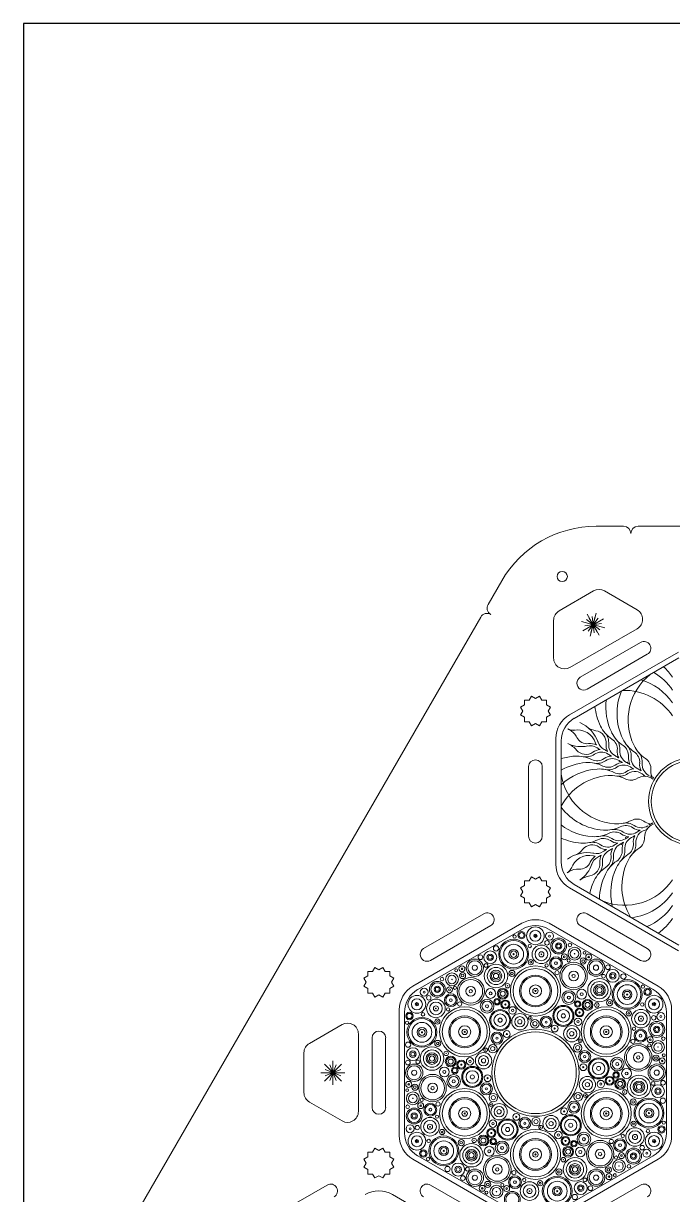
# Model space of a CAD drawing. Header units: millimetres. Extents: x -13 to 587, y 0 to 600.
# Drawn here: x -13 to 165.7, y 277.5 to 600 of the extents above; entities that cross this region are included whole.
import ezdxf

# ---------------------------------------------------------------- set-up
doc = ezdxf.new("R2010")
doc.units = ezdxf.units.MM
doc.layers.get('0').update_dxf_attribs({"true_color": 0x000000})
for name, color, linetype, lineweight, true_color in [('Cut_First', 1, 'Continuous', 20, 0xff0000), ('Cut_Second', 1, 'Continuous', 20, 0xff0000), ('Vector_Score', 5, 'Continuous', 0, 0x0000ff)]:
    doc.layers.add(name, color=color, linetype=linetype, lineweight=lineweight, true_color=true_color)

msp = doc.modelspace()

# ---------------------------------------------------------------- linework, layer by layer
for p, q in [((587, 600), (-13, 600)), ((-13, 600), (-13, 0))]:
    msp.add_line(p, q)
at = {"layer": 'Cut_First'}
for p, q in [((167.36, 426.9), (137.36, 409.58)), ((133.61, 403.09), (133.61, 368.45)), ((137.36, 361.95), (167.36, 344.63)), ((124.23, 352.21), (94.23, 334.89)), ((161.73, 334.89), (131.73, 352.21)), ((90.48, 328.39), (90.48, 293.75)), ((165.48, 293.75), (165.48, 328.39)), ((94.23, 287.26), (124.23, 269.94)), ((131.73, 269.94), (161.73, 287.26)), ((118.61, 260.19), (88.61, 277.51))]:
    msp.add_line(p, q, dxfattribs=at)
for centre, radius in [((135.36, 447.69), 1.4), ((171.11, 385.77), 11.25), ((127.98, 311.07), 11.25)]:
    msp.add_circle(centre, radius, dxfattribs=at)
for centre, start, end in [((141.11, 403.09), 120, 180), ((141.11, 368.45), 180, 240), ((127.98, 345.71), 60, 120), ((97.98, 328.39), 120, 180), ((157.98, 328.39), 0, 60), ((97.98, 293.75), 180, 240), ((157.98, 293.75), 300, 0), ((84.86, 271.02), 60, 120)]:
    msp.add_arc(centre, 7.5, start, end, dxfattribs=at)
at = {"layer": 'Cut_Second'}
for p, q in [((144.68, 461.54), (152.23, 461.54)), ((156.23, 461.54), (358.49, 461.54)), ((118.7, 446.54), (114.93, 440)), ((134.48, 438.23), (143.98, 443.72)), ((146.98, 443.72), (155.98, 438.52)), ((11.8, 261.38), (112.93, 436.54)), ((132.98, 425.24), (132.98, 435.63)), ((137.48, 422.64), (155.98, 433.33)), ((140.31, 419.95), (156.91, 429.53)), ((158.78, 426.28), (142.18, 416.7)), ((126.25, 413.66), (124.98, 413.66)), ((124.98, 413.66), (124.98, 412.4)), ((126.88, 414.76), (126.25, 413.66)), ((127.98, 414.13), (126.88, 414.76)), ((129.08, 414.76), (127.98, 414.13)), ((129.71, 413.66), (129.08, 414.76)), ((130.98, 413.66), (129.71, 413.66)), ((130.98, 412.4), (130.98, 413.66)), ((124.98, 412.4), (123.88, 411.76)), ((123.88, 411.76), (124.52, 410.66)), ((124.52, 410.66), (123.88, 409.57)), ((123.88, 409.57), (124.98, 408.93)), ((132.08, 411.76), (130.98, 412.4)), ((130.98, 408.93), (132.08, 409.57)), ((131.45, 410.66), (132.08, 411.76)), ((132.08, 409.57), (131.45, 410.66)), ((124.98, 408.93), (124.98, 407.66)), ((124.98, 407.66), (126.25, 407.66)), ((126.25, 407.66), (126.88, 406.57)), ((126.88, 406.57), (127.98, 407.2)), ((127.98, 407.2), (129.08, 406.57)), ((129.08, 406.57), (129.71, 407.66)), ((129.71, 407.66), (130.98, 407.66)), ((130.98, 407.66), (130.98, 408.93)), ((126.11, 376.18), (126.11, 395.35)), ((129.86, 395.35), (129.86, 376.18)), ((126.88, 364.97), (126.25, 363.87)), ((127.98, 364.33), (126.88, 364.97)), ((129.08, 364.97), (127.98, 364.33)), ((129.71, 363.87), (129.08, 364.97)), ((124.98, 362.6), (123.88, 361.97)), ((123.88, 361.97), (124.52, 360.87)), ((126.25, 363.87), (124.98, 363.87)), ((124.98, 363.87), (124.98, 362.6)), ((130.98, 363.87), (129.71, 363.87)), ((130.98, 362.6), (130.98, 363.87)), ((132.08, 361.97), (130.98, 362.6)), ((131.45, 360.87), (132.08, 361.97)), ((124.52, 360.87), (123.88, 359.77)), ((123.88, 359.77), (124.98, 359.14)), ((124.98, 359.14), (124.98, 357.87)), ((130.98, 359.14), (132.08, 359.77)), ((130.98, 357.87), (130.98, 359.14)), ((132.08, 359.77), (131.45, 360.87)), ((97.18, 345.25), (113.78, 354.83)), ((124.98, 357.87), (126.25, 357.87)), ((126.25, 357.87), (126.88, 356.77)), ((126.88, 356.77), (127.98, 357.4)), ((127.98, 357.4), (129.08, 356.77)), ((129.08, 356.77), (129.71, 357.87)), ((129.71, 357.87), (130.98, 357.87)), ((142.18, 354.83), (158.78, 345.25)), ((115.66, 351.59), (99.06, 342)), ((156.91, 342), (140.31, 351.59)), ((83.12, 338.97), (81.86, 338.97)), ((81.86, 338.97), (81.86, 337.7)), ((83.76, 340.07), (83.12, 338.97)), ((84.86, 339.43), (83.76, 340.07)), ((85.96, 340.07), (84.86, 339.43)), ((86.59, 338.97), (85.96, 340.07)), ((87.86, 338.97), (86.59, 338.97)), ((87.86, 337.7), (87.86, 338.97)), ((81.86, 337.7), (80.76, 337.07)), ((80.76, 337.07), (81.39, 335.97)), ((81.39, 335.97), (80.76, 334.87)), ((88.96, 337.07), (87.86, 337.7)), ((88.32, 335.97), (88.96, 337.07)), ((88.96, 334.87), (88.32, 335.97)), ((80.76, 334.87), (81.86, 334.24)), ((81.86, 334.24), (81.86, 332.97)), ((81.86, 332.97), (83.12, 332.97)), ((83.12, 332.97), (83.76, 331.87)), ((83.76, 331.87), (84.86, 332.51)), ((84.86, 332.51), (85.96, 331.87)), ((85.96, 331.87), (86.59, 332.97)), ((86.59, 332.97), (87.86, 332.97)), ((87.86, 334.24), (88.96, 334.87)), ((87.86, 332.97), (87.86, 334.24)), ((65.73, 319.15), (74.73, 324.35)), ((79.23, 300.39), (79.23, 321.75)), ((82.98, 301.49), (82.98, 320.66)), ((86.73, 320.66), (86.73, 301.49)), ((64.23, 305.59), (64.23, 316.56)), ((74.73, 297.79), (65.73, 302.99)), ((83.76, 290.27), (83.12, 289.17)), ((84.86, 289.64), (83.76, 290.27)), ((85.96, 290.27), (84.86, 289.64)), ((86.59, 289.17), (85.96, 290.27)), ((81.86, 287.91), (80.76, 287.27)), ((80.76, 287.27), (81.39, 286.17)), ((83.12, 289.17), (81.86, 289.17)), ((81.86, 289.17), (81.86, 287.91)), ((87.86, 289.17), (86.59, 289.17)), ((87.86, 287.91), (87.86, 289.17)), ((88.96, 287.27), (87.86, 287.91)), ((88.32, 286.17), (88.96, 287.27)), ((81.39, 286.17), (80.76, 285.08)), ((80.76, 285.08), (81.86, 284.44)), ((81.86, 284.44), (81.86, 283.17)), ((87.86, 284.44), (88.96, 285.08)), ((87.86, 283.17), (87.86, 284.44)), ((88.96, 285.08), (88.32, 286.17)), ((81.86, 283.17), (83.12, 283.17)), ((83.12, 283.17), (83.76, 282.08)), ((83.76, 282.08), (84.86, 282.71)), ((84.86, 282.71), (85.96, 282.08)), ((85.96, 282.08), (86.59, 283.17)), ((86.59, 283.17), (87.86, 283.17)), ((54.06, 270.56), (70.66, 280.14)), ((99.06, 280.14), (115.66, 270.56)), ((140.31, 270.56), (156.91, 280.14))]:
    msp.add_line(p, q, dxfattribs=at)
for centre, radius, start, end in [((144.68, 431.54), 30, 90, 150), ((152.23, 459.54), 2, 0, 90), ((156.23, 459.54), 2, 90, 180), ((145.48, 441.12), 3, 60, 120), ((116.66, 439), 2, 150, 240), ((114.66, 435.54), 2, 60, 150), ((135.98, 435.63), 3, 120, 180), ((154.48, 435.92), 3, 300, 60), ((157.84, 427.91), 1.88, 300, 120), ((135.98, 425.24), 3, 180, 300), ((141.24, 418.32), 1.88, 120, 300), ((127.98, 395.35), 1.88, 0, 180), ((127.98, 376.18), 1.88, 180, 0), ((114.72, 353.21), 1.88, 300, 120), ((141.24, 353.21), 1.88, 60, 240), ((98.12, 343.63), 1.88, 120, 300), ((157.84, 343.63), 1.88, 240, 60), ((76.23, 321.75), 3, 0, 120), ((84.86, 320.66), 1.88, 0, 180), ((67.23, 316.56), 3, 120, 180), ((67.23, 305.59), 3, 180, 240), ((76.23, 300.39), 3, 240, 0), ((84.86, 301.49), 1.88, 180, 0), ((71.59, 278.52), 1.88, 300, 120), ((98.12, 278.52), 1.88, 60, 240), ((157.84, 278.52), 1.88, 300, 120)]:
    msp.add_arc(centre, radius, start, end, dxfattribs=at)
at = {"layer": 'Vector_Score'}
for p, q in [((146.72, 436.09), (140.99, 432.78)), ((145.86, 435.59), (141.86, 433.28)), ((142.03, 435.84), (145.69, 433.03)), ((142.2, 437.3), (145.51, 431.57)), ((145.26, 436.27), (142.45, 432.61)), ((142.7, 436.44), (145.01, 432.44)), ((144.71, 437.63), (143, 431.24)), ((144.45, 436.67), (143.26, 432.21)), ((143.56, 436.73), (144.16, 432.15)), ((140.66, 435.29), (147.05, 433.58)), ((141.57, 434.14), (146.15, 434.74)), ((141.63, 435.04), (146.09, 433.84)), ((138.67, 408.65), (167.5, 425.3)), ((138.67, 408.65), (167.5, 425.3)), ((137.38, 405.48), (136.91, 405.74)), ((135.07, 369.12), (135.07, 402.41)), ((135.07, 369.12), (135.07, 402.41)), ((160.3, 391.9), (160.51, 392.24)), ((160.4, 379.48), (160.2, 379.83)), ((137.18, 366.41), (136.71, 366.14)), ((167.5, 346.23), (138.67, 362.88)), ((167.5, 346.23), (138.67, 362.88)), ((95.55, 333.96), (124.38, 350.61)), ((131.59, 350.61), (160.42, 333.96)), ((91.94, 294.43), (91.94, 327.72)), ((164.02, 327.72), (164.02, 294.43)), ((69.89, 313.41), (74.57, 308.73)), ((69.89, 308.73), (74.57, 313.41)), ((71.35, 313.2), (73.12, 308.94)), ((71.35, 308.94), (73.12, 313.2)), ((72.23, 314.38), (72.23, 307.76)), ((72.23, 313.38), (72.23, 308.76)), ((68.92, 311.07), (75.54, 311.07)), ((69.92, 311.07), (74.54, 311.07)), ((70.1, 311.95), (74.36, 310.19)), ((70.1, 310.19), (74.36, 311.95)), ((70.6, 312.7), (73.86, 309.44)), ((70.6, 309.44), (73.86, 312.7)), ((124.38, 271.54), (95.55, 288.18)), ((160.42, 288.18), (131.59, 271.54))]:
    msp.add_line(p, q, dxfattribs=at)
for centre, radius in [((171.11, 385.77), 12), ((171.11, 385.77), 12), ((122.22, 348.54), 0.45), ((124.15, 348.94), 1.02), ((124.15, 348.94), 0.713), ((127.97, 348.77), 2.45), ((127.97, 348.77), 1.52), ((127.97, 348.77), 0.461), ((127.97, 348.77), 0.169), ((131.87, 348.7), 1.1), ((131.87, 348.7), 0.274), ((117.13, 345.3), 0.726), ((121.98, 343.7), 4.12), ((121.98, 343.7), 3.77), ((121.98, 343.7), 2.72), ((126.41, 345.93), 0.467), ((129.61, 343.67), 2.56), ((129.61, 343.67), 1.75), ((131.16, 346.83), 0.609), ((134.36, 345.95), 2.19), ((134.36, 345.95), 1.8), ((134.36, 345.95), 0.877), ((134.36, 345.95), 0.53), ((137.46, 346.24), 0.501), ((138.74, 343.83), 1.77), ((111.28, 339.98), 2.38), ((111.28, 339.98), 1.92), ((112.83, 342.87), 0.645), ((115.53, 342.84), 1.78), ((115.53, 342.84), 0.894), ((115.53, 342.84), 0.528), ((121.98, 343.7), 1.32), ((121.98, 343.7), 0.89), ((121.98, 343.7), 0.15), ((126.68, 341.5), 0.714), ((129.61, 343.67), 0.707), ((129.61, 343.67), 0.103), ((133.63, 341.22), 1.77), ((133.63, 341.22), 1.42), ((135.92, 342.99), 0.814), ((135.92, 342.99), 0.247), ((137.12, 341.97), 0.436), ((138.74, 343.83), 1.18), ((138.74, 343.83), 0.0766), ((141.11, 341.82), 0.839), ((141.11, 341.82), 0.375), ((141.48, 344.07), 0.403), ((142.64, 342.91), 0.822), ((144.66, 339.99), 2.38), ((142.64, 342.91), 0.209), ((144.66, 339.99), 1.92), ((106.15, 339.26), 0.403), ((107.74, 339.68), 0.822), ((107.91, 337.81), 0.839), ((107.74, 339.68), 0.209), ((111.28, 339.98), 0.709), ((114.36, 340.59), 0.514), ((117.11, 337.7), 3.23), ((117.11, 337.7), 2.38), ((117.11, 337.7), 1.6), ((117.11, 337.7), 1.19), ((121.51, 338.41), 0.837), ((127.98, 333.57), 6.9), ((121.51, 338.41), 0.36), ((127.98, 333.57), 6.18), ((126.68, 341.5), 0.241), ((131.05, 340.6), 0.453), ((133.63, 341.22), 0.384), ((133.93, 338.61), 0.573), ((138.48, 337.7), 3.77), ((138.48, 337.7), 3.27), ((138.48, 337.7), 1.33), ((144.66, 339.99), 0.709), ((147.95, 340.09), 0.645), ((149.26, 337.74), 1.78), ((149.26, 337.74), 0.894), ((100.97, 334.03), 2.19), ((100.97, 334.03), 1.8), ((102.26, 336.86), 0.501), ((104.99, 336.76), 1.77), ((104.99, 336.76), 1.18), ((104.99, 336.76), 0.0766), ((110.17, 333.48), 3.77), ((110.17, 333.48), 3.27), ((107.91, 337.81), 0.375), ((117.11, 337.7), 0.722), ((120.28, 335.02), 0.614), ((127.98, 333.57), 4.38), ((127.98, 333.57), 4.04), ((138.48, 337.7), 0.458), ((145.6, 333.8), 3.23), ((145.6, 333.8), 2.38), ((145.6, 333.8), 1.6), ((146.74, 337.63), 0.514), ((149.26, 337.74), 0.528), ((153.24, 332.58), 4.12), ((153.24, 332.58), 3.77), ((152.2, 337.58), 0.726), ((95.33, 329.91), 2.45), ((97.34, 333.25), 1.1), ((97.34, 333.25), 0.274), ((98.61, 331.7), 0.609), ((100.97, 334.03), 0.877), ((100.97, 334.03), 0.53), ((104.7, 331.03), 1.77), ((104.7, 331.03), 1.42), ((104.31, 333.9), 0.814), ((104.31, 333.9), 0.247), ((105.8, 334.44), 0.436), ((110.17, 333.48), 1.33), ((110.17, 333.48), 0.458), ((115.62, 332.9), 1.36), ((115.62, 332.9), 0.404), ((118.98, 332.82), 1.5), ((118.98, 332.82), 1.18), ((118.98, 332.82), 0.685), ((120.28, 335.02), 0.0555), ((127.98, 333.57), 1.68), ((127.98, 333.57), 0.75), ((127.98, 333.57), 0.168), ((137.17, 331.77), 1.89), ((137.17, 331.77), 1.39), ((137.17, 331.77), 0.416), ((140.7, 332.69), 1.36), ((140.7, 332.69), 0.404), ((145.6, 333.8), 1.19), ((145.6, 333.8), 0.722), ((153.24, 332.58), 2.72), ((153.24, 332.58), 1.32), ((153.24, 332.58), 0.89), ((153.24, 332.58), 0.15), ((157.55, 334.79), 0.45), ((158.86, 333.32), 1.02), ((158.86, 333.32), 0.713), ((160.62, 329.93), 2.45), ((95.33, 329.91), 1.52), ((95.33, 329.91), 0.461), ((95.33, 329.91), 0.169), ((100.57, 328.78), 2.56), ((100.57, 328.78), 1.75), ((100.57, 328.78), 0.707), ((108.5, 322.32), 6.9), ((103.94, 328.5), 0.453), ((104.7, 331.03), 0.384), ((107.1, 329.99), 0.573), ((114.65, 329.38), 1.89), ((114.65, 329.38), 1.39), ((114.65, 329.38), 0.416), ((117.41, 330.61), 0.878), ((117.41, 330.61), 0.597), ((119.69, 329.87), 1.22), ((119.69, 329.87), 0.964), ((119.69, 329.87), 0.161), ((121.69, 328.23), 1.02), ((135.66, 326.72), 2.9), ((135.66, 326.72), 2.62), ((139.61, 330), 0.878), ((139.61, 330), 0.597), ((147.47, 322.32), 6.9), ((142.32, 329.74), 1.5), ((142.32, 329.74), 1.18), ((142.32, 329.74), 0.685), ((144.87, 329.71), 0.614), ((144.87, 329.71), 0.0555), ((148.42, 330.35), 0.837), ((148.42, 330.35), 0.36), ((157.39, 329.86), 0.467), ((160.62, 329.93), 1.52), ((160.62, 329.93), 0.461), ((160.62, 329.93), 0.169), ((93.28, 326.69), 1.02), ((93.28, 326.69), 0.713), ((96.73, 322.19), 4.12), ((96.73, 322.19), 3.77), ((97.01, 327.14), 0.467), ((100.98, 325.16), 0.714), ((100.57, 328.78), 0.103), ((108.5, 322.32), 6.18), ((108.5, 322.32), 4.38), ((108.5, 322.32), 4.04), ((118.27, 325.54), 2.9), ((118.27, 325.54), 2.62), ((118.27, 325.54), 1.71), ((118.27, 325.54), 0.562), ((121.69, 328.23), 0.306), ((123.68, 325.11), 2.25), ((123.68, 325.11), 1.41), ((126.54, 326.08), 0.513), ((126.54, 326.08), 0.0828), ((127.83, 324.56), 1.18), ((130.92, 325), 1.67), ((130.92, 325), 1.26), ((135.66, 326.72), 1.71), ((135.66, 326.72), 0.562), ((139.7, 325.1), 1.02), ((140.12, 327.65), 1.22), ((140.12, 327.65), 0.964), ((140.12, 327.65), 0.161), ((147.47, 322.32), 6.18), ((147.47, 322.32), 4.38), ((147.47, 322.32), 4.04), ((153.68, 327.41), 0.714), ((153.68, 327.41), 0.241), ((157.03, 325.96), 2.56), ((157.03, 325.96), 1.75), ((157.03, 325.96), 0.707), ((157.03, 325.96), 0.103), ((160.54, 326.19), 0.609), ((162.51, 326.52), 1.1), ((162.51, 326.52), 0.274), ((92.65, 324.82), 0.45), ((96.73, 322.19), 2.72), ((96.73, 322.19), 1.32), ((96.73, 322.19), 0.89), ((100.98, 325.16), 0.241), ((108.5, 322.32), 1.68), ((108.5, 322.32), 0.75), ((108.5, 322.32), 0.168), ((127.98, 311.07), 12), ((120.09, 321.72), 0.942), ((123.68, 325.11), 0.591), ((127.83, 324.56), 0.583), ((130.92, 325), 0.286), ((133.26, 323.23), 0.942), ((133.26, 323.23), 0.158), ((137.99, 321.81), 2.25), ((137.99, 321.81), 1.41), ((139.7, 325.1), 0.306), ((147.47, 322.32), 1.68), ((147.47, 322.32), 0.75), ((147.47, 322.32), 0.168), ((155.09, 323.18), 0.453), ((156.91, 321.26), 1.77), ((156.91, 321.26), 1.42), ((161.37, 322.99), 2.19), ((161.37, 322.99), 1.8), ((161.37, 322.99), 0.877), ((161.37, 322.99), 0.53), ((92.92, 318.79), 0.726), ((96.73, 322.19), 0.15), ((101.07, 319.14), 0.837), ((101.07, 319.14), 0.36), ((117.39, 320.58), 1.67), ((117.39, 320.58), 1.26), ((117.39, 320.58), 0.286), ((120.09, 321.72), 0.158), ((137.99, 321.81), 0.591), ((140.26, 319.82), 0.513), ((140.26, 319.82), 0.0828), ((154.81, 319.69), 0.573), ((156.91, 321.26), 0.384), ((159.59, 320.16), 0.814), ((159.59, 320.16), 0.247), ((161.73, 318.14), 1.77), ((161.73, 318.14), 1.18), ((163.18, 320.45), 0.501), ((94.24, 316.17), 1.78), ((94.24, 316.17), 0.894), ((94.24, 316.17), 0.528), ((99.49, 314.97), 3.23), ((99.49, 314.97), 2.38), ((99.49, 314.97), 1.6), ((99.49, 314.97), 1.19), ((103.39, 316.38), 0.614), ((103.39, 316.38), 0.0555), ((113.68, 314.36), 2.25), ((114.27, 317.33), 0.513), ((114.27, 317.33), 0.0828), ((116.23, 317.68), 1.18), ((116.23, 317.68), 0.583), ((139.59, 317.94), 1.18), ((139.59, 317.94), 0.583), ((141.52, 315.49), 1.67), ((141.52, 315.49), 1.26), ((156.29, 315.29), 3.77), ((156.29, 315.29), 3.27), ((156.29, 315.29), 1.33), ((159.31, 318.6), 0.436), ((161.73, 318.14), 0.0766), ((163.31, 315.88), 0.403), ((92.87, 313.85), 0.645), ((94.6, 311.06), 2.38), ((94.6, 311.06), 1.92), ((95.6, 314.03), 0.514), ((99.49, 314.97), 0.722), ((104.65, 314.15), 1.5), ((104.65, 314.15), 1.18), ((104.65, 314.15), 0.685), ((107.56, 313.29), 1.22), ((107.56, 313.29), 0.964), ((107.56, 313.29), 0.161), ((109.97, 314.2), 1.02), ((109.97, 314.2), 0.306), ((113.68, 314.36), 1.41), ((113.68, 314.36), 0.591), ((141.15, 312.58), 0.942), ((141.52, 315.49), 0.286), ((145.37, 312.25), 2.9), ((145.37, 312.25), 2.62), ((145.37, 312.25), 1.71), ((150.5, 313.46), 1.89), ((150.5, 313.46), 1.39), ((150.5, 313.46), 0.416), ((156.29, 315.29), 0.458), ((161.37, 311.09), 2.38), ((161.37, 311.09), 1.92), ((161.17, 315.08), 0.839), ((161.17, 315.08), 0.375), ((162.88, 314.3), 0.822), ((162.88, 314.3), 0.209), ((94.6, 311.06), 0.709), ((99.67, 306.85), 3.77), ((99.67, 306.85), 3.27), ((102.9, 311.28), 1.36), ((102.9, 311.28), 0.404), ((105.46, 308.68), 1.89), ((105.46, 308.68), 1.39), ((105.78, 311.68), 0.878), ((105.78, 311.68), 0.597), ((110.59, 309.9), 2.9), ((110.59, 309.9), 2.62), ((110.59, 309.9), 1.71), ((110.59, 309.9), 0.562), ((114.82, 309.56), 0.942), ((114.82, 309.56), 0.158), ((142.29, 307.78), 2.25), ((141.15, 312.58), 0.158), ((145.37, 312.25), 0.562), ((148.41, 308.85), 1.22), ((148.41, 308.85), 0.964), ((150.19, 310.46), 0.878), ((150.19, 310.46), 0.597), ((153.07, 310.86), 1.36), ((153.07, 310.86), 0.404), ((156.48, 307.18), 3.23), ((161.37, 311.09), 0.709), ((92.65, 306.26), 0.403), ((93.08, 307.85), 0.822), ((93.08, 307.85), 0.209), ((94.79, 307.06), 0.839), ((94.79, 307.06), 0.375), ((99.67, 306.85), 1.33), ((99.67, 306.85), 0.458), ((108.5, 299.82), 6.9), ((105.46, 308.68), 0.416), ((114.45, 306.65), 1.67), ((114.45, 306.65), 1.26), ((114.45, 306.65), 0.286), ((147.47, 299.82), 6.9), ((142.29, 307.78), 1.41), ((142.29, 307.78), 0.591), ((145.99, 307.94), 1.02), ((145.99, 307.94), 0.306), ((148.41, 308.85), 0.161), ((151.32, 307.99), 1.5), ((151.32, 307.99), 1.18), ((151.32, 307.99), 0.685), ((152.57, 305.76), 0.614), ((156.48, 307.18), 2.38), ((156.48, 307.18), 1.6), ((156.48, 307.18), 1.19), ((156.48, 307.18), 0.722), ((160.36, 308.11), 0.514), ((161.72, 305.98), 1.78), ((161.72, 305.98), 0.894), ((161.72, 305.98), 0.528), ((163.1, 308.29), 0.645), ((94.23, 304), 1.77), ((94.23, 304), 1.18), ((94.23, 304), 0.0766), ((96.65, 303.54), 0.436), ((108.5, 299.82), 6.18), ((108.5, 299.82), 4.38), ((108.5, 299.82), 4.04), ((116.38, 304.2), 1.18), ((116.38, 304.2), 0.583), ((138.58, 301.56), 1.67), ((139.73, 304.46), 1.18), ((139.73, 304.46), 0.583), ((141.7, 304.81), 0.513), ((147.47, 299.82), 6.18), ((141.7, 304.81), 0.0828), ((147.47, 299.82), 4.38), ((147.47, 299.82), 4.04), ((152.57, 305.76), 0.0555), ((154.89, 303.01), 0.837), ((154.89, 303.01), 0.36), ((159.24, 299.95), 4.12), ((159.24, 299.95), 3.77), ((163.05, 303.35), 0.726), ((92.79, 301.69), 0.501), ((94.59, 299.15), 2.19), ((94.59, 299.15), 1.8), ((94.59, 299.15), 0.877), ((96.38, 301.99), 0.814), ((96.38, 301.99), 0.247), ((99.05, 300.89), 1.77), ((99.05, 300.89), 1.42), ((99.05, 300.89), 0.384), ((101.16, 302.45), 0.573), ((108.5, 299.82), 1.68), ((108.5, 299.82), 0.75), ((108.5, 299.82), 0.168), ((115.71, 302.32), 0.513), ((115.71, 302.32), 0.0828), ((117.98, 300.33), 2.25), ((117.98, 300.33), 1.41), ((117.98, 300.33), 0.591), ((135.87, 300.42), 0.942), ((135.87, 300.42), 0.158), ((138.58, 301.56), 1.26), ((138.58, 301.56), 0.286), ((147.47, 299.82), 1.68), ((147.47, 299.82), 0.75), ((147.47, 299.82), 0.168), ((159.24, 299.95), 2.72), ((159.24, 299.95), 1.32), ((159.24, 299.95), 0.89), ((159.24, 299.95), 0.15), ((93.45, 295.62), 1.1), ((94.59, 299.15), 0.53), ((98.94, 296.19), 2.56), ((98.94, 296.19), 1.75), ((98.94, 296.19), 0.707), ((100.87, 298.97), 0.453), ((116.27, 297.04), 1.02), ((116.27, 297.04), 0.306), ((120.31, 295.42), 2.9), ((120.31, 295.42), 2.62), ((120.31, 295.42), 1.71), ((122.71, 298.91), 0.942), ((122.71, 298.91), 0.158), ((125.04, 297.14), 1.67), ((125.04, 297.14), 1.26), ((125.04, 297.14), 0.286), ((128.13, 297.59), 1.18), ((128.13, 297.59), 0.583), ((132.28, 297.04), 2.25), ((132.28, 297.04), 1.41), ((132.28, 297.04), 0.591), ((137.7, 296.6), 2.9), ((137.7, 296.6), 2.62), ((137.7, 296.6), 1.71), ((137.7, 296.6), 0.562), ((154.98, 296.98), 0.714), ((154.98, 296.98), 0.241), ((163.31, 297.32), 0.45), ((95.34, 292.21), 2.45), ((93.45, 295.62), 0.274), ((95.34, 292.21), 1.52), ((95.43, 295.95), 0.609), ((102.73, 289.56), 4.12), ((98.94, 296.19), 0.103), ((102.28, 294.73), 0.714), ((102.28, 294.73), 0.241), ((113.65, 292.4), 1.5), ((113.65, 292.4), 1.18), ((115.85, 294.49), 1.22), ((115.85, 294.49), 0.964), ((115.85, 294.49), 0.161), ((120.31, 295.42), 0.562), ((127.98, 288.57), 6.9), ((127.98, 288.57), 6.18), ((129.42, 296.06), 0.513), ((129.42, 296.06), 0.0828), ((134.28, 293.91), 1.02), ((134.28, 293.91), 0.306), ((136.27, 292.27), 1.22), ((141.31, 292.77), 1.89), ((141.31, 292.77), 1.39), ((152.02, 293.65), 0.453), ((155.39, 293.36), 2.56), ((155.39, 293.36), 1.75), ((155.39, 293.36), 0.707), ((160.64, 292.23), 2.45), ((158.95, 295), 0.467), ((160.64, 292.23), 1.52), ((162.69, 295.45), 1.02), ((162.69, 295.45), 0.713), ((95.34, 292.21), 0.461), ((95.34, 292.21), 0.169), ((98.58, 292.29), 0.467), ((102.73, 289.56), 3.77), ((102.73, 289.56), 2.72), ((102.73, 289.56), 1.32), ((102.73, 289.56), 0.89), ((107.54, 291.8), 0.837), ((110.36, 288.34), 3.23), ((107.54, 291.8), 0.36), ((110.36, 288.34), 2.38), ((111.09, 292.43), 0.614), ((111.09, 292.43), 0.0555), ((113.65, 292.4), 0.685), ((115.26, 289.45), 1.36), ((116.35, 292.14), 0.878), ((116.35, 292.14), 0.597), ((118.79, 290.37), 1.89), ((118.79, 290.37), 1.39), ((118.79, 290.37), 0.416), ((127.98, 288.57), 4.38), ((127.98, 288.57), 4.04), ((127.98, 288.57), 1.68), ((136.27, 292.27), 0.964), ((136.98, 289.32), 1.5), ((136.98, 289.32), 1.18), ((136.27, 292.27), 0.161), ((138.56, 291.54), 0.878), ((138.56, 291.54), 0.597), ((140.34, 289.24), 1.36), ((141.31, 292.77), 0.416), ((145.79, 288.67), 3.77), ((145.79, 288.67), 3.27), ((148.86, 292.15), 0.573), ((151.27, 291.11), 1.77), ((151.27, 291.11), 1.42), ((151.27, 291.11), 0.384), ((155, 288.11), 2.19), ((155.39, 293.36), 0.103), ((157.36, 290.44), 0.609), ((160.64, 292.23), 0.461), ((160.64, 292.23), 0.169), ((97.1, 288.82), 1.02), ((97.1, 288.82), 0.713), ((98.41, 287.35), 0.45), ((102.73, 289.56), 0.15), ((110.36, 288.34), 1.6), ((110.36, 288.34), 1.19), ((110.36, 288.34), 0.722), ((117.48, 284.45), 3.77), ((117.48, 284.45), 3.27), ((115.26, 289.45), 0.404), ((127.98, 288.57), 0.75), ((127.98, 288.57), 0.168), ((135.68, 287.12), 0.614), ((138.86, 284.45), 3.23), ((135.68, 287.12), 0.0555), ((136.98, 289.32), 0.685), ((140.34, 289.24), 0.404), ((145.79, 288.67), 1.33), ((145.79, 288.67), 0.458), ((150.98, 285.38), 1.77), ((150.17, 287.7), 0.436), ((151.65, 288.24), 0.814), ((151.65, 288.24), 0.247), ((155, 288.11), 1.8), ((155, 288.11), 0.877), ((155, 288.11), 0.53), ((158.63, 288.89), 1.1), ((158.63, 288.89), 0.274), ((103.76, 284.56), 0.726), ((106.7, 284.4), 1.78), ((106.7, 284.4), 0.894), ((106.7, 284.4), 0.528), ((109.23, 284.51), 0.514), ((111.3, 282.15), 2.38), ((111.3, 282.15), 1.92), ((117.48, 284.45), 1.33), ((117.48, 284.45), 0.458), ((122.04, 283.53), 0.573), ((134.45, 283.73), 0.837), ((134.45, 283.73), 0.36), ((138.86, 284.45), 2.38), ((138.86, 284.45), 1.6), ((138.86, 284.45), 1.19), ((138.86, 284.45), 0.722), ((144.69, 282.17), 2.38), ((144.69, 282.17), 1.92), ((148.05, 284.33), 0.839), ((148.05, 284.33), 0.375), ((150.98, 285.38), 1.18), ((150.98, 285.38), 0.0766), ((153.7, 285.28), 0.501), ((108.02, 282.05), 0.645), ((111.3, 282.15), 0.709), ((114.86, 280.32), 0.839), ((114.86, 280.32), 0.375), ((118.84, 280.17), 0.436), ((122.34, 280.93), 1.77), ((122.34, 280.93), 1.42), ((122.34, 280.93), 0.384), ((126.35, 278.48), 2.56), ((124.91, 281.54), 0.453), ((129.28, 280.64), 0.714), ((129.28, 280.64), 0.241), ((133.98, 278.45), 4.12), ((133.98, 278.45), 3.77), ((133.98, 278.45), 2.72), ((140.44, 279.31), 1.78), ((141.61, 281.55), 0.514), ((144.69, 282.17), 0.709), ((148.23, 282.46), 0.822), ((148.23, 282.46), 0.209), ((149.81, 282.88), 0.403), ((113.33, 279.23), 0.822), ((113.33, 279.23), 0.209), ((114.48, 278.07), 0.403), ((117.23, 278.31), 1.77), ((117.23, 278.31), 1.18), ((117.23, 278.31), 0.0766), ((120.05, 279.16), 0.814), ((121.61, 276.2), 2.19), ((120.05, 279.16), 0.247), ((121.61, 276.2), 1.8), ((126.35, 278.48), 1.75), ((126.35, 278.48), 0.707), ((126.35, 278.48), 0.103), ((133.98, 278.45), 1.32), ((133.98, 278.45), 0.89), ((133.98, 278.45), 0.15), ((138.83, 276.84), 0.726), ((140.44, 279.31), 0.894), ((140.44, 279.31), 0.528), ((143.13, 279.27), 0.645)]:
    msp.add_circle(centre, radius, dxfattribs=at)
for centre, radius, start, end in [((152.49, 411.02), 16, 34.1168, 47.6794), ((169.51, 408.18), 16, 128.2789, 205.8832), ((152.49, 403.91), 16, 34.1168, 73.5336), ((152.49, 407.46), 16, 34.1168, 59.7512), ((166.43, 409.96), 16, 157.1522, 205.8832), ((152.5, 400.35), 16, 34.1168, 91.8027), ((163.36, 411.74), 16, 172.808, 205.8832), ((160.28, 413.52), 16, 185.673, 205.8832), ((142.28, 402.41), 7.21, 120, 180), ((142.28, 402.41), 7.21, 120, 180), ((136.67, 399.21), 9, 18.2345, 67.0237), ((153.98, 410.46), 9, 205.8832, 236.5356), ((138.37, 408.36), 3, 240.9548, 278.4342), ((134.95, 401.1), 5, 27.2095, 60.9548), ((139.57, 400.22), 5.23, 17.8952, 102.1729), ((142.24, 404.85), 3.19, 206.9891, 276.4403), ((144.95, 409.24), 4, 230.4716, 265.4863), ((144.08, 401.92), 3.37, 355.2218, 80.5356), ((144.08, 401.92), 4.08, 355.2218, 40.786), ((157.06, 408.68), 9, 205.8832, 236.5356), ((133.98, 395.36), 7, 40.4644, 65.173), ((140.55, 408.85), 8, 244.0313, 282.655), ((141.87, 402.09), 3.37, 220.4644, 304.7782), ((143.04, 397.75), 3.37, 56.8622, 104.9341), ((143.04, 397.75), 3.95, 64.3063, 96.4403), ((146.12, 395.98), 4.08, 94.3036, 124.7782), ((148.43, 403.08), 4.08, 197.8952, 205.6964), ((150.08, 408.53), 9.5, 236.8622, 243.3428), ((139.57, 400.22), 5.93, 17.8952, 20.7231), ((148.43, 403.08), 3.37, 197.8952, 243.1378), ((142.61, 391.6), 9.5, 56.6572, 63.1378), ((151.5, 401.3), 4.08, 175.2218, 205.6964), ((151.5, 401.3), 3.37, 175.2218, 243.1378), ((147.16, 400.14), 3.37, 355.2218, 56.5356), ((147.16, 400.14), 4.08, 355.2218, 40.786), ((160.14, 406.9), 9, 205.8832, 236.5356), ((150.24, 398.36), 3.37, 355.2218, 56.5356), ((150.24, 398.36), 4.08, 355.2218, 40.786), ((163.21, 405.12), 9, 205.8832, 236.5356), ((139.93, 382.27), 16, 94.1168, 107.6794), ((139.42, 389.25), 9, 63.4644, 94.1168), ((141.87, 402.09), 4.08, 259.214, 304.7782), ((144.95, 400.32), 3.37, 243.4644, 304.7782), ((144.95, 400.32), 4.08, 259.214, 304.7782), ((146.12, 395.98), 3.37, 56.8622, 124.7782), ((149.2, 394.2), 4.08, 94.3036, 124.7782), ((149.2, 394.2), 3.37, 56.8622, 124.7782), ((153.16, 406.76), 9.5, 236.8622, 243.3428), ((145.69, 389.82), 9.5, 56.6572, 63.1378), ((154.58, 399.52), 4.08, 175.2218, 205.6964), ((156.24, 404.98), 9.5, 236.8622, 243.3428), ((154.58, 399.52), 3.37, 175.2218, 243.1378), ((157.66, 397.74), 4.08, 175.2218, 205.6964), ((157.66, 397.74), 3.37, 175.2218, 243.1378), ((153.31, 396.58), 3.37, 355.2218, 56.5356), ((153.31, 396.58), 4.08, 355.2218, 40.786), ((156.39, 394.8), 3.37, 355.2218, 56.5356), ((143.01, 380.49), 16, 94.1168, 119.7512), ((146.09, 378.72), 16, 94.1168, 133.5336), ((142.5, 387.47), 9, 63.4644, 94.1168), ((145.59, 385.7), 9, 63.4644, 94.1168), ((148.03, 398.54), 3.37, 243.4644, 304.7782), ((148.03, 398.54), 4.08, 259.214, 304.7782), ((151.11, 396.77), 3.37, 243.4644, 304.7782), ((152.28, 392.43), 4.08, 94.3036, 124.7782), ((152.28, 392.43), 3.37, 56.8622, 124.7782), ((155.36, 390.65), 4.08, 94.3036, 124.7782), ((148.76, 388.04), 9.5, 56.6572, 63.1378), ((155.36, 390.65), 3.37, 43.5415, 124.7782), ((159.32, 403.21), 9.5, 236.8622, 243.3428), ((151.84, 386.26), 9.5, 56.6572, 63.1378), ((160.74, 395.96), 4.08, 175.2218, 205.6964), ((160.74, 395.96), 3.37, 175.2218, 243.1378), ((163.81, 394.18), 4.08, 175.2218, 200.5509), ((150.9, 395.59), 16, 188.2789, 265.8832), ((149.17, 376.94), 16, 94.1168, 151.8027), ((148.67, 383.92), 9, 63.4644, 94.1168), ((151.11, 396.77), 4.08, 259.214, 304.7782), ((154.19, 394.99), 3.37, 243.4644, 301.7778), ((157.97, 388.9), 3.8, 52.1403, 121.7778), ((158.53, 393.66), 1, 223.5415, 263.2963), ((157.97, 388.9), 4.2, 52.7867, 69.6331), ((147.82, 393.81), 16, 217.1522, 265.8832), ((150.4, 388.61), 9, 265.8832, 296.5356), ((155.93, 377.54), 3.37, 55.2218, 116.5356), ((144.74, 392.04), 16, 232.808, 265.8832), ((147.32, 386.83), 9, 265.8832, 296.5356), ((149.76, 373.99), 3.37, 55.2218, 116.5356), ((149.76, 373.99), 4.08, 55.2218, 100.786), ((152.85, 375.76), 3.37, 55.2218, 116.5356), ((152.85, 375.76), 4.08, 55.2218, 100.786), ((154.01, 380.11), 3.37, 235.2218, 303.1378), ((157.09, 381.88), 4.08, 235.2218, 265.6964), ((157.09, 381.88), 3.37, 235.2218, 303.1378), ((159, 374.57), 3.37, 103.5415, 184.7782), ((161.05, 369.33), 9.5, 116.6572, 123.1378), ((160.17, 383.66), 4.08, 235.2218, 260.5509), ((161.83, 375.96), 3.8, 112.1403, 181.7778), ((157.98, 378.82), 1, 283.5415, 323.2963), ((161.83, 375.96), 4.2, 112.7867, 129.6331), ((141.66, 390.26), 16, 245.673, 265.8832), ((141.16, 383.28), 9, 265.8832, 296.5356), ((143.6, 370.44), 4.08, 55.2218, 100.786), ((144.24, 385.06), 9, 265.8832, 296.5356), ((146.68, 372.21), 3.37, 55.2218, 116.5356), ((146.68, 372.21), 4.08, 55.2218, 100.786), ((150.93, 378.33), 4.08, 235.2218, 265.6964), ((150.93, 378.33), 3.37, 235.2218, 303.1378), ((154.89, 365.78), 9.5, 116.6572, 123.1378), ((147.03, 382.5), 9.5, 296.8622, 303.3428), ((154.01, 380.11), 4.08, 235.2218, 265.6964), ((155.93, 372.79), 4.08, 154.3036, 184.7782), ((155.93, 372.79), 3.37, 116.8622, 184.7782), ((157.97, 367.55), 9.5, 116.6572, 123.1378), ((151.58, 373.95), 3.37, 303.4644, 4.7782), ((150.11, 384.28), 9.5, 296.8622, 303.3428), ((151.58, 373.95), 4.08, 319.214, 4.7782), ((159, 374.57), 4.08, 154.3036, 184.7782), ((154.66, 375.73), 3.37, 303.4644, 1.7778), ((142.25, 362.67), 9, 78.2345, 127.0237), ((142.82, 365.68), 5.23, 77.8952, 162.1729), ((137.7, 374.85), 4, 290.4716, 325.4863), ((143.6, 370.44), 3.37, 55.2218, 140.5356), ((142.82, 365.68), 5.93, 77.8952, 80.7231), ((144.77, 374.78), 3.37, 257.8952, 303.1378), ((140.88, 378.93), 9.5, 296.8622, 303.3428), ((147.85, 376.56), 4.08, 235.2218, 265.6964), ((149.77, 369.23), 4.08, 154.3036, 184.7782), ((147.85, 376.56), 3.37, 235.2218, 303.1378), ((149.77, 369.23), 3.37, 116.8622, 184.7782), ((151.81, 364), 9.5, 116.6572, 123.1378), ((143.95, 380.72), 9.5, 296.8622, 303.3428), ((152.85, 371.01), 4.08, 154.3036, 184.7782), ((152.85, 371.01), 3.37, 116.8622, 184.7782), ((158.4, 363.63), 9, 123.4644, 154.1168), ((148.5, 372.17), 3.37, 303.4644, 4.7782), ((148.5, 372.17), 4.08, 319.214, 4.7782), ((161.48, 365.41), 9, 123.4644, 154.1168), ((142.28, 369.12), 7.21, 180, 240), ((142.28, 369.12), 7.21, 180, 240), ((140.15, 370.31), 3.19, 266.9891, 336.4403), ((135.84, 370.84), 8, 304.0313, 342.655), ((142.35, 368.61), 3.37, 280.4644, 4.7782), ((146.69, 367.45), 3.95, 124.3063, 156.4403), ((146.69, 367.45), 3.37, 116.8622, 164.9341), ((144.77, 374.78), 4.08, 257.8952, 265.6964), ((142.35, 368.61), 4.08, 319.214, 4.7782), ((155.33, 361.85), 9, 123.4644, 154.1168), ((145.43, 370.39), 3.37, 303.4644, 4.7782), ((145.43, 370.39), 4.08, 319.214, 4.7782), ((167.78, 362.36), 16, 154.1168, 211.8027), ((135.17, 368.71), 3, 300.9548, 338.4342), ((139.75, 362.13), 5, 87.2095, 120.9548), ((144.23, 358.41), 7, 100.4644, 125.173), ((152.25, 360.07), 9, 123.4644, 154.1168), ((161.62, 358.79), 16, 154.1168, 179.7512), ((164.7, 360.57), 16, 154.1168, 193.5336), ((158.55, 357.01), 16, 154.1168, 167.6794), ((152.5, 373.18), 16, 248.2789, 325.8832), ((152.49, 369.62), 16, 277.1522, 325.8832), ((152.49, 366.07), 16, 292.808, 325.8832), ((127.98, 344.36), 7.21, 60, 120), ((152.49, 362.51), 16, 305.673, 325.8832), ((99.15, 327.72), 7.21, 120, 180), ((156.81, 327.72), 7.21, 0, 60), ((99.15, 294.43), 7.21, 180, 240), ((156.81, 294.43), 7.21, 300, 0)]:
    msp.add_arc(centre, radius, start, end, dxfattribs=at)
for p in [(151.11, 396.77), (153.31, 396.58), (152.85, 375.76), (151.58, 373.95)]:
    msp.add_point(p, dxfattribs=at)

doc.saveas('drawing.dxf')
